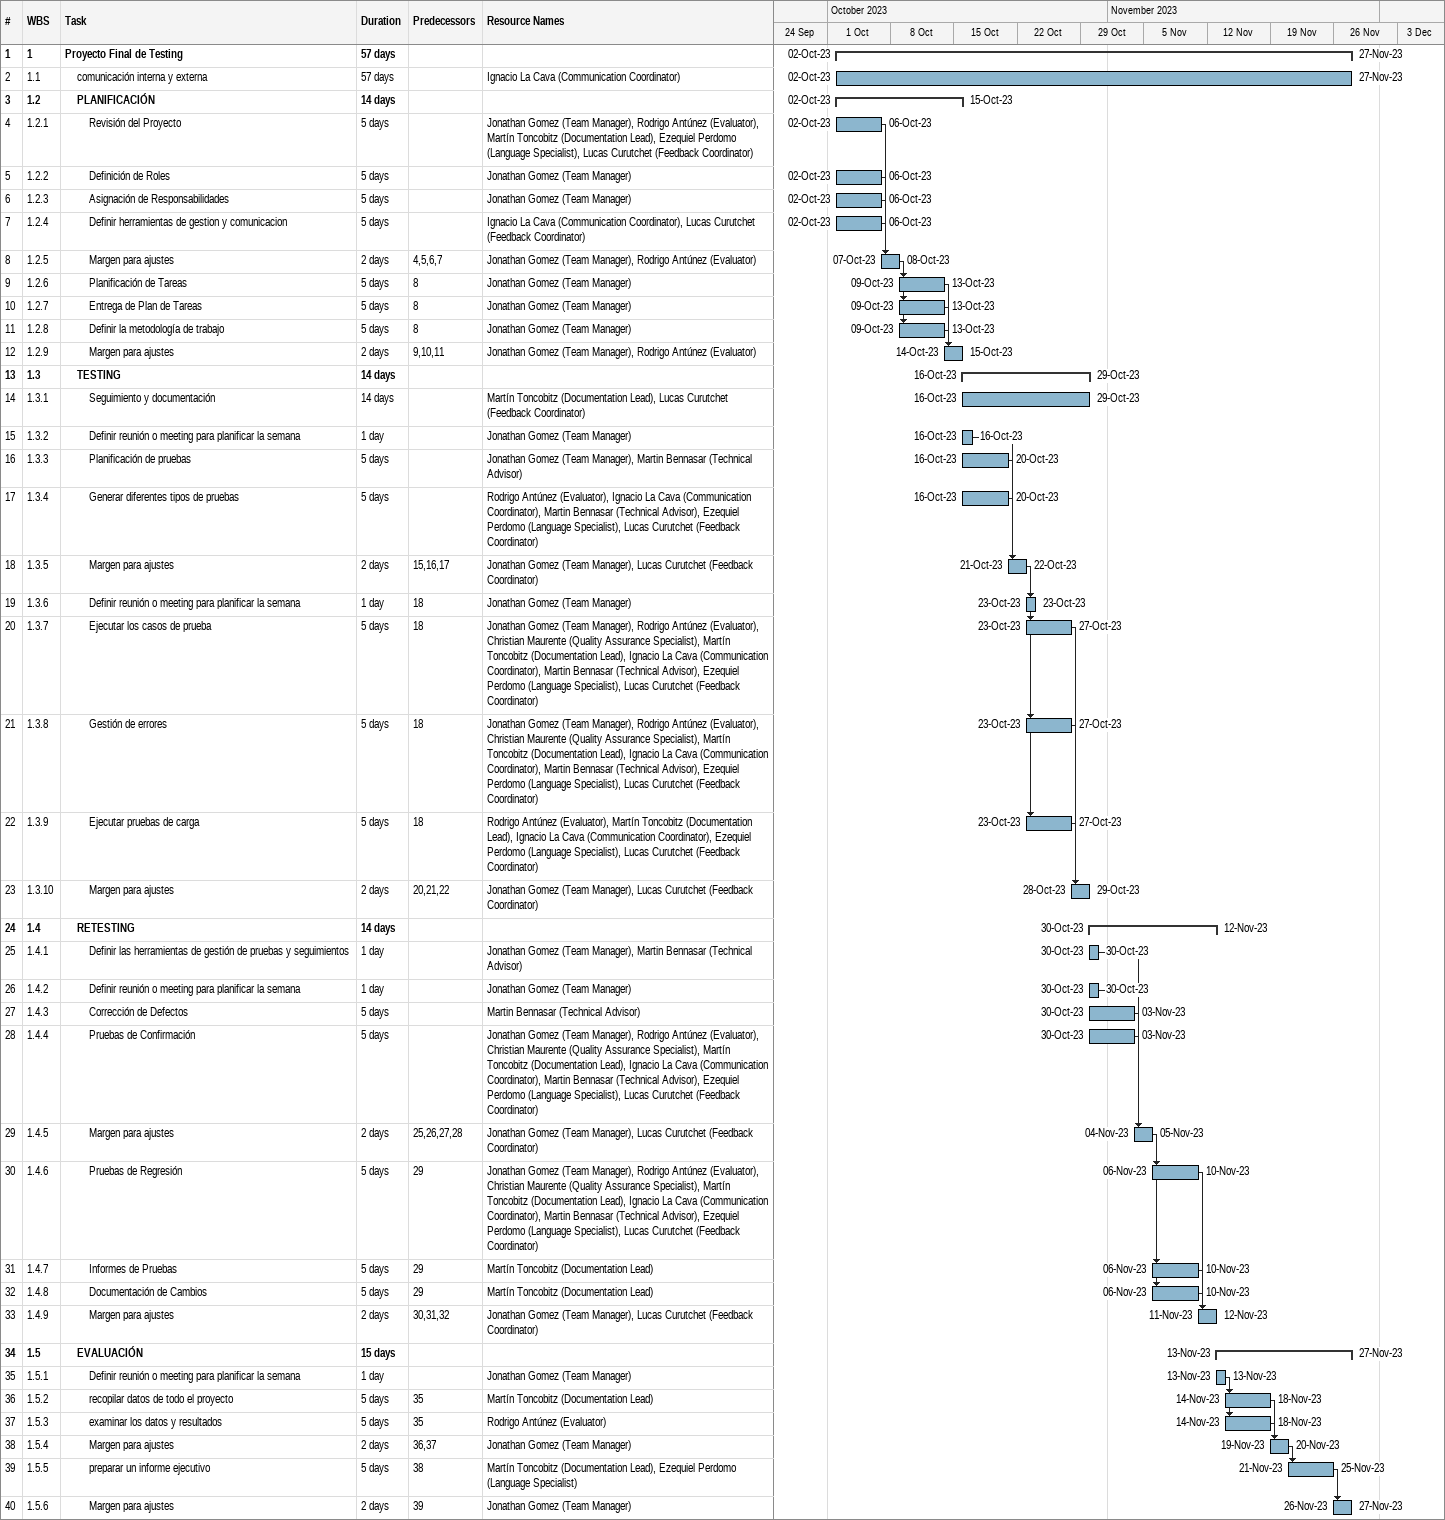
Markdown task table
| ID | WBS | Task | Duration | Start | Finish | Predecessors | Resources |
|---|---|---|---|---|---|---|---|
| 1 | 1 | **Proyecto Final de Testing** | 57d | 2023-10-02 | 2023-11-27 |  |  |
| 2 | 1.1 | comunicación interna y externa | 57d | 2023-10-02 | 2023-11-27 |  | Ignacio La Cava (Communication Coordinator) |
| 3 | 1.2 | **PLANIFICACIÓN** | 14d | 2023-10-02 | 2023-10-15 |  |  |
| 4 | 1.2.1 | Revisión del Proyecto | 5d | 2023-10-02 | 2023-10-06 |  | Jonathan Gomez (Team Manager), Rodrigo Antúnez (Evaluator), Martín Toncobitz (Documentation Lead), Ezequiel Perdomo (Language Specialist), Lucas Curutchet (Feedback Coordinator) |
| 5 | 1.2.2 | Definición de Roles | 5d | 2023-10-02 | 2023-10-06 |  | Jonathan Gomez (Team Manager) |
| 6 | 1.2.3 | Asignación de Responsabilidades | 5d | 2023-10-02 | 2023-10-06 |  | Jonathan Gomez (Team Manager) |
| 7 | 1.2.4 | Definir herramientas de gestion y comunicacion | 5d | 2023-10-02 | 2023-10-06 |  | Ignacio La Cava (Communication Coordinator), Lucas Curutchet (Feedback Coordinator) |
| 8 | 1.2.5 | Margen para ajustes | 2d | 2023-10-07 | 2023-10-08 | 4, 5, 6, 7 | Jonathan Gomez (Team Manager), Rodrigo Antúnez (Evaluator) |
| 9 | 1.2.6 | Planificación de Tareas | 5d | 2023-10-09 | 2023-10-13 | 8 | Jonathan Gomez (Team Manager) |
| 10 | 1.2.7 | Entrega de Plan de Tareas | 5d | 2023-10-09 | 2023-10-13 | 8 | Jonathan Gomez (Team Manager) |
| 11 | 1.2.8 | Definir la metodología de trabajo | 5d | 2023-10-09 | 2023-10-13 | 8 | Jonathan Gomez (Team Manager) |
| 12 | 1.2.9 | Margen para ajustes | 2d | 2023-10-14 | 2023-10-15 | 9, 10, 11 | Jonathan Gomez (Team Manager), Rodrigo Antúnez (Evaluator) |
| 13 | 1.3 | **TESTING** | 14d | 2023-10-16 | 2023-10-29 |  |  |
| 14 | 1.3.1 | Seguimiento y documentación | 14d | 2023-10-16 | 2023-10-29 |  | Martín Toncobitz (Documentation Lead), Lucas Curutchet (Feedback Coordinator) |
| 15 | 1.3.2 | Definir reunión o meeting para planificar la semana | 1d | 2023-10-16 | 2023-10-16 |  | Jonathan Gomez (Team Manager) |
| 16 | 1.3.3 | Planificación de pruebas | 5d | 2023-10-16 | 2023-10-20 |  | Jonathan Gomez (Team Manager), Martin Bennasar (Technical Advisor) |
| 17 | 1.3.4 | Generar diferentes tipos de pruebas | 5d | 2023-10-16 | 2023-10-20 |  | Rodrigo Antúnez (Evaluator), Ignacio La Cava (Communication Coordinator), Martin Bennasar (Technical Advisor), Ezequiel Perdomo (Language Specialist), Lucas Curutchet (Feedback Coordinator) |
| 18 | 1.3.5 | Margen para ajustes | 2d | 2023-10-21 | 2023-10-22 | 15, 16, 17 | Jonathan Gomez (Team Manager), Lucas Curutchet (Feedback Coordinator) |
| 19 | 1.3.6 | Definir reunión o meeting para planificar la semana | 1d | 2023-10-23 | 2023-10-23 | 18 | Jonathan Gomez (Team Manager) |
| 20 | 1.3.7 | Ejecutar los casos de prueba | 5d | 2023-10-23 | 2023-10-27 | 18 | Jonathan Gomez (Team Manager), Rodrigo Antúnez (Evaluator), Christian Maurente (Quality Assurance Specialist), Martín Toncobitz (Documentation Lead), Ignacio La Cava (Communication Coordinator), Martin Bennasar (Technical Advisor), Ezequiel Perdomo (Language Specialist), Lucas Curutchet (Feedback Coordinator) |
| 21 | 1.3.8 | Gestión de errores | 5d | 2023-10-23 | 2023-10-27 | 18 | Jonathan Gomez (Team Manager), Rodrigo Antúnez (Evaluator), Christian Maurente (Quality Assurance Specialist), Martín Toncobitz (Documentation Lead), Ignacio La Cava (Communication Coordinator), Martin Bennasar (Technical Advisor), Ezequiel Perdomo (Language Specialist), Lucas Curutchet (Feedback Coordinator) |
| 22 | 1.3.9 | Ejecutar pruebas de carga | 5d | 2023-10-23 | 2023-10-27 | 18 | Rodrigo Antúnez (Evaluator), Martín Toncobitz (Documentation Lead), Ignacio La Cava (Communication Coordinator), Ezequiel Perdomo (Language Specialist), Lucas Curutchet (Feedback Coordinator) |
| 23 | 1.3.10 | Margen para ajustes | 2d | 2023-10-28 | 2023-10-29 | 20, 21, 22 | Jonathan Gomez (Team Manager), Lucas Curutchet (Feedback Coordinator) |
| 24 | 1.4 | **RETESTING** | 14d | 2023-10-30 | 2023-11-12 |  |  |
| 25 | 1.4.1 | Definir las herramientas de gestión de pruebas y seguimientos | 1d | 2023-10-30 | 2023-10-30 |  | Jonathan Gomez (Team Manager), Martin Bennasar (Technical Advisor) |
| 26 | 1.4.2 | Definir reunión o meeting para planificar la semana | 1d | 2023-10-30 | 2023-10-30 |  | Jonathan Gomez (Team Manager) |
| 27 | 1.4.3 | Corrección de Defectos | 5d | 2023-10-30 | 2023-11-03 |  | Martin Bennasar (Technical Advisor) |
| 28 | 1.4.4 | Pruebas de Confirmación | 5d | 2023-10-30 | 2023-11-03 |  | Jonathan Gomez (Team Manager), Rodrigo Antúnez (Evaluator), Christian Maurente (Quality Assurance Specialist), Martín Toncobitz (Documentation Lead), Ignacio La Cava (Communication Coordinator), Martin Bennasar (Technical Advisor), Ezequiel Perdomo (Language Specialist), Lucas Curutchet (Feedback Coordinator) |
| 29 | 1.4.5 | Margen para ajustes | 2d | 2023-11-04 | 2023-11-05 | 25, 26, 27, 28 | Jonathan Gomez (Team Manager), Lucas Curutchet (Feedback Coordinator) |
| 30 | 1.4.6 | Pruebas de Regresión | 5d | 2023-11-06 | 2023-11-10 | 29 | Jonathan Gomez (Team Manager), Rodrigo Antúnez (Evaluator), Christian Maurente (Quality Assurance Specialist), Martín Toncobitz (Documentation Lead), Ignacio La Cava (Communication Coordinator), Martin Bennasar (Technical Advisor), Ezequiel Perdomo (Language Specialist), Lucas Curutchet (Feedback Coordinator) |
| 31 | 1.4.7 | Informes de Pruebas | 5d | 2023-11-06 | 2023-11-10 | 29 | Martín Toncobitz (Documentation Lead) |
| 32 | 1.4.8 | Documentación de Cambios | 5d | 2023-11-06 | 2023-11-10 | 29 | Martín Toncobitz (Documentation Lead) |
| 33 | 1.4.9 | Margen para ajustes | 2d | 2023-11-11 | 2023-11-12 | 30, 31, 32 | Jonathan Gomez (Team Manager), Lucas Curutchet (Feedback Coordinator) |
| 34 | 1.5 | **EVALUACIÓN** | 15d | 2023-11-13 | 2023-11-27 |  |  |
| 35 | 1.5.1 | Definir reunión o meeting para planificar la semana | 1d | 2023-11-13 | 2023-11-13 |  | Jonathan Gomez (Team Manager) |
| 36 | 1.5.2 | recopilar datos de todo el proyecto | 5d | 2023-11-14 | 2023-11-18 | 35 | Martín Toncobitz (Documentation Lead) |
| 37 | 1.5.3 | examinar los datos y resultados | 5d | 2023-11-14 | 2023-11-18 | 35 | Rodrigo Antúnez (Evaluator) |
| 38 | 1.5.4 | Margen para ajustes | 2d | 2023-11-19 | 2023-11-20 | 36, 37 | Jonathan Gomez (Team Manager) |
| 39 | 1.5.5 | preparar un informe ejecutivo | 5d | 2023-11-21 | 2023-11-25 | 38 | Martín Toncobitz (Documentation Lead), Ezequiel Perdomo (Language Specialist) |
| 40 | 1.5.6 | Margen para ajustes | 2d | 2023-11-26 | 2023-11-27 | 39 | Jonathan Gomez (Team Manager) |
